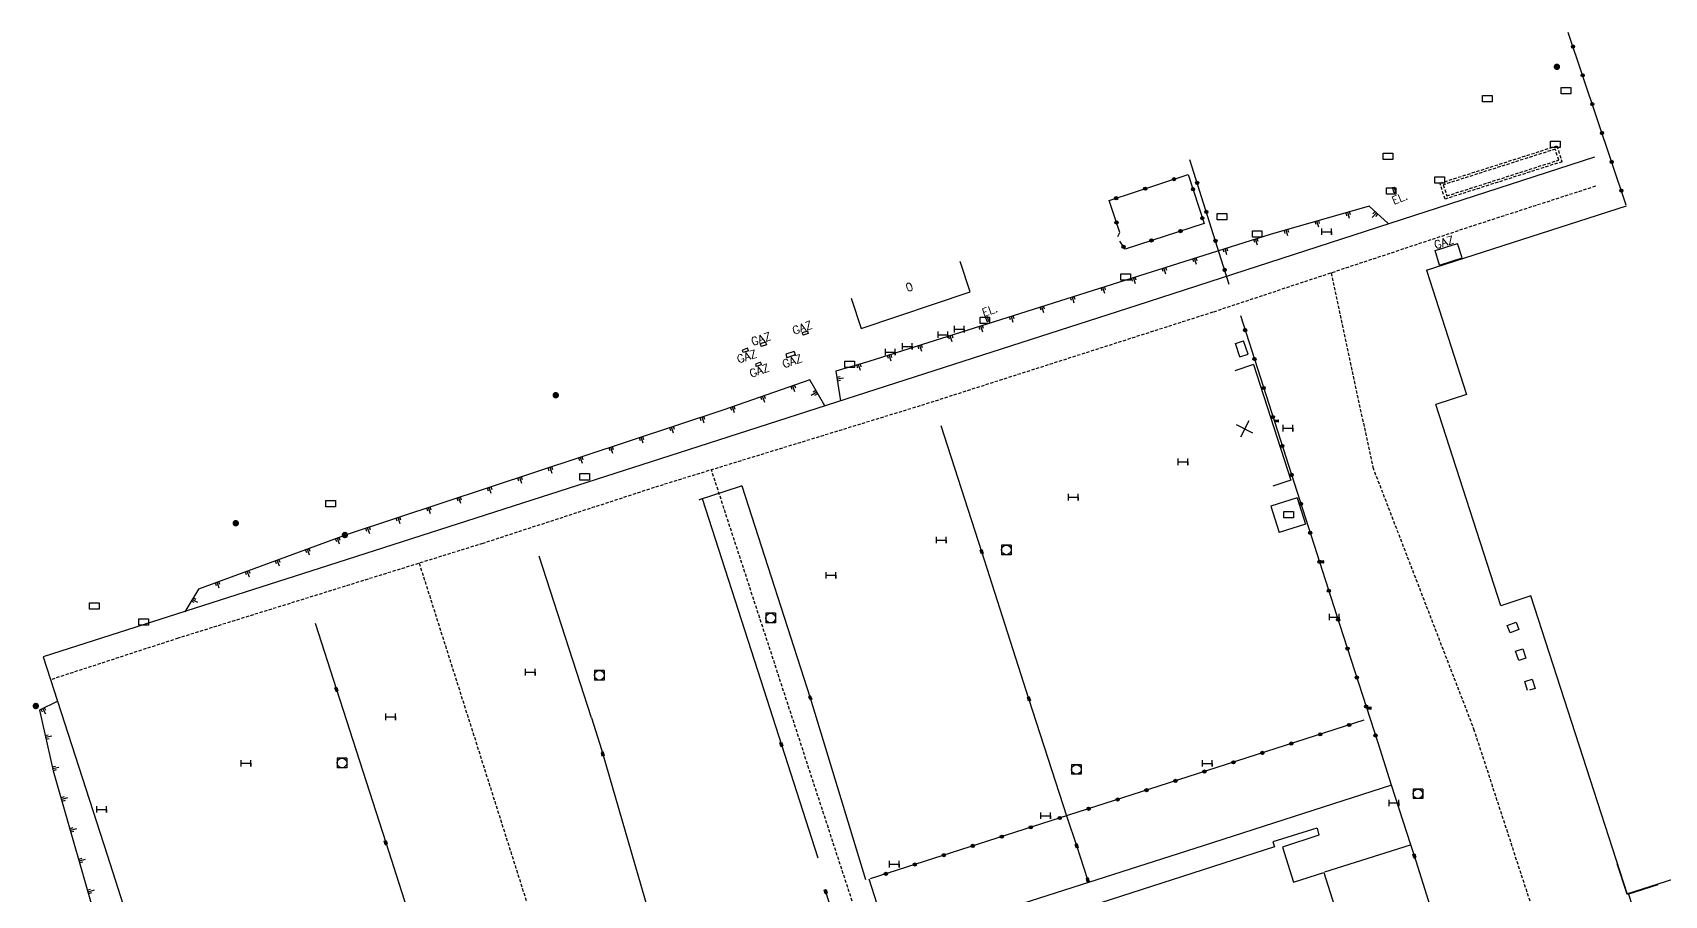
# Model space of a CAD drawing. Header units: millimetres. Extents: x 132000 to 133000, y 130999 to 132002.
# Drawn here: x 132240.2 to 132495, y 131410.5 to 131545.2 of the extents above; entities that cross this region are included whole.
import ezdxf
from ezdxf.enums import TextEntityAlignment as Align

# ---------------------------------------------------------------- set-up
doc = ezdxf.new("R2010")
doc.units = ezdxf.units.MM
doc.linetypes.add('DASHED', pattern=[0.75, 0.5, -0.25])
doc.layers.get('0').update_dxf_attribs({"linetype": 'CONTINUOUS'})
for name, color, linetype in [('W0001', 6, 'DASHED'), ('W0008', 7, 'CONTINUOUS'), ('W0100', 7, 'CONTINUOUS'), ('W0105', 7, 'CONTINUOUS'), ('W0112', 1, 'DASHED'), ('W0211', 2, 'CONTINUOUS'), ('W0322', 7, 'CONTINUOUS'), ('W0400', 7, 'CONTINUOUS'), ('W0420', 7, 'CONTINUOUS'), ('W0984', 7, 'CONTINUOUS'), ('W0991', 7, 'CONTINUOUS'), ('W1471', 7, 'CONTINUOUS'), ('W1473', 7, 'CONTINUOUS'), ('W1474', 7, 'CONTINUOUS')]:
    doc.layers.add(name, color=color, linetype=linetype)
doc.styles.get("Standard").update_dxf_attribs({"font": 'romans.shx', "width": 0.85})

# ---------------------------------------------------------------- blocks, each defined once
blk = doc.blocks.new('t322o')
at = {"color": 0, "linetype": 'Continuous'}
for radius in [0.25, 0.15]:
    blk.add_circle((0, 0), radius, dxfattribs=at)
blk = doc.blocks.new('t211o')
at = {"color": 0, "linetype": 'Continuous'}
for p, q in [((-0.29, 0.5), (-0.29, 0)), ((0, 1), (0, 0)), ((0.29, 0.5), (0.29, 0))]:
    blk.add_line(p, q, dxfattribs=at)
blk = doc.blocks.new('T400')
for p, q in [((-0.15, 0.3), (0.15, 0.3)), ((-0.15, -0.25), (-0.15, 0.3)), ((-0.15, 0.15), (0.15, 0.15)), ((-0.15, 0), (0.15, 0)), ((0.15, 0.3), (0.15, -0.25)), ((-0.15, -0.15), (0.15, -0.15)), ((-0.15, -0.25), (-0.15, -0.3)), ((-0.15, -0.3), (0.15, -0.3)), ((0.15, -0.3), (0.15, -0.25))]:
    blk.add_line(p, q)
blk = doc.blocks.new('T420')
for p, q in [((0.75, 0.75), (-0.75, 0.75)), ((-0.75, 0.75), (-0.75, -0.75)), ((0.75, 0.75), (0.75, -0.75)), ((0.75, -0.75), (-0.75, -0.75))]:
    blk.add_line(p, q)
blk.add_ellipse((0, 0), major_axis=(-0.53, 0.53), ratio=1, start_param=3.926991, end_param=10.210176)
blk = doc.blocks.new('T1471')
at = {"color": 0, "linetype": 'Continuous', "flags": 128}
blk.add_lwpolyline([(-0.75, -0.5), (-0.75, 0.5), (0.75, 0.5), (0.75, -0.5), (-0.75, -0.5)], dxfattribs=at)
blk = doc.blocks.new('t991o')
at = {"color": 0, "linetype": 'Continuous'}
for p, q in [((-1, 1), (1, -1)), ((-1, -1), (1, 1))]:
    blk.add_line(p, q, dxfattribs=at)
blk = doc.blocks.new('T1473')
at = {"color": 0, "linetype": 'Continuous', "const_width": 0.5, "flags": 128}
blk.add_lwpolyline([(-0.25, 0, 1), (0.25, 0, 1)], format="xyb", close=True, dxfattribs=at)
blk = doc.blocks.new('T1474')
at = {"color": 0, "linetype": 'Continuous', "flags": 128}
for points in [[(-0.75, -0.5), (-0.75, 0.5)], [(-0.75, 0), (0.75, 0)], [(0.75, 0), (0.75, -0.5), (0.75, 0.5)]]:
    blk.add_lwpolyline(points, dxfattribs=at)

msp = doc.modelspace()

# ---------------------------------------------------------------- linework, layer by layer
at = {"layer": 'W0001'}
for points in [[(132484.22, 131521.2), (132465.62, 131515.19), (132424.47, 131501.53), (132378.76, 131486.91), (132338.64, 131474.6), (132310.45, 131465.42), (132262.88, 131450.62), (132242.97, 131444.13)], [(132442.95, 131507.66), (132449.45, 131477.32), (132465.2, 131436.47), (132476.27, 131402.53), (132484.48, 131379.46), (132492.32, 131354.06)], [(132393.67, 131330.25), (132375.29, 131387.45), (132368.39, 131408.86), (132346.17, 131476.91)], [(132300.54, 131462.33), (132328.08, 131375.48), (132341.23, 131334.97), (132351.44, 131311.57)]]:
    msp.add_lwpolyline(points, dxfattribs=at)
at = {"layer": 'W0008'}
for p, q in [((132327.43, 131438.21), (132319.28, 131463.42)), ((132353.38, 131445.61), (132362.78, 131416.34)), ((132327.43, 131438.21), (132329.03, 131433.22)), ((132441.98, 131414.13), (132455.36, 131418.38))]:
    msp.add_line(p, q, dxfattribs=at)
for points in [[(132484.06, 131525.75), (132412.63, 131502.57), (132374.93, 131490.45), (132341.16, 131479.6), (132286.38, 131461.97), (132241.81, 131447.71), (132251.81, 131416.78), (132258.96, 131394.53), (132267.9, 131366.76), (132275.57, 131369.09), (132276.06, 131367.39), (132268.46, 131365.17), (132271.76, 131354.98), (132282.83, 131320.85), (132293.9, 131287.02), (132300.78, 131289), (132343.96, 131302.95), (132379.36, 131314.24), (132377.85, 131318.92)], [(132405.04, 131412.48), (132404.94, 131412.88), (132403.22, 131418.19), (132401.74, 131422.68), (132395.75, 131441.16), (132388.38, 131464.11), (132382.06, 131483.8)], [(132350.92, 131474.41), (132350.48, 131474.24), (132344.25, 131472.26), (132344.73, 131472.43), (132353.37, 131445.61)], [(132350.92, 131474.41), (132361.61, 131441.31), (132370.21, 131412.93)], [(132284.31, 131452.96), (132287.62, 131442.61), (132295.31, 131418.71), (132302.67, 131395.77), (132310.07, 131372.73), (132317.5, 131349.82), (132324.92, 131326.89), (132331.67, 131306.14), (132331.77, 131305.78)], [(132329.03, 131433.22), (132329.2, 131432.54), (132336.17, 131408.48), (132343.86, 131384.58), (132349.29, 131370.07), (132365.57, 131317.05), (132365.7, 131316.64)], [(132458.7, 131408.02), (132455.95, 131416.63), (132455.37, 131418.37), (132452.39, 131427.68), (132450.28, 131434.31)], [(132452.39, 131427.68), (132438.62, 131423.26), (132422.95, 131418.21), (132405.04, 131412.47), (132378.22, 131403.89)], [(132489.4, 131410.65), (132492.18, 131401.95), (132492.53, 131401.01), (132493.53, 131399.45), (132495.2, 131398.19), (132497.01, 131397.55), (132499.4, 131397.67), (132501.38, 131398.3), (132505.51, 131399.67), (132511.19, 131401.54), (132512.33, 131402), (132513.95, 131403.44), (132514.89, 131405.22), (132515.15, 131406.83), (132514.81, 131408.31), (132511.77, 131417.81)], [(132370.73, 131413.03), (132372.76, 131406.71)], [(132389.92, 131330.33), (132388.77, 131331.98), (132387.25, 131333.23), (132385.45, 131333.91), (132383.5, 131334.04), (132381.94, 131333.74), (132377.28, 131332.21), (132377.02, 131333.03), (132373.42, 131344.27), (132368.22, 131360.46), (132367.99, 131361.28), (132373.35, 131363), (132374.76, 131363.54), (132376.07, 131364.39), (132376.92, 131365.46), (132377.53, 131366.98), (132377.56, 131368.49), (132377.36, 131369.67), (132374, 131379.95), (132371.04, 131389.15), (132364.02, 131411.04), (132363.92, 131411.38)]]:
    msp.add_lwpolyline(points, dxfattribs=at)
at = {"layer": 'W0100'}
for p, q in [((132452.51, 131521), (132452.79, 131521.08)), ((132452.78, 131520.18), (132452.51, 131521)), ((132457.83, 131508.11), (132489.05, 131518.15)), ((132463.42, 131510.01), (132462.69, 131512.29)), ((132459.89, 131508.89), (132463.42, 131510.01)), ((132457.83, 131508.11), (132464.1, 131488.67)), ((132388.98, 131500.79), (132389.24, 131500.89)), ((132389.22, 131500.1), (132388.98, 131500.79)), ((132361.17, 131498.6), (132360.36, 131498.33)), ((132360.36, 131498.33), (132360.48, 131497.94)), ((132351.82, 131495.9), (132351, 131495.63)), ((132351.94, 131495.52), (132351.82, 131495.9)), ((132354.64, 131496.85), (132353.8, 131496.58)), ((132353.8, 131496.58), (132353.94, 131496.17)), ((132353.83, 131493.72), (132353.04, 131493.44)), ((132353.04, 131493.44), (132353.16, 131493.05)), ((132359.07, 131495.42), (132357.77, 131494.98)), ((132357.77, 131494.98), (132357.94, 131494.42)), ((132427.97, 131492.44), (132430.86, 131493.43)), ((132464.1, 131488.67), (132459.31, 131487.13)), ((132435.33, 131417.97), (132437.06, 131412.52)), ((132437.06, 131412.52), (132441.79, 131414.03)), ((132493.97, 131412.11), (132489.21, 131410.59))]:
    msp.add_line(p, q, dxfattribs=at)
for points in [[(132452.78, 131520.18), (132453.06, 131520.27), (132452.79, 131521.08)], [(132459.89, 131508.89), (132459.17, 131511.17), (132462.69, 131512.29)], [(132367.99, 131503.73), (132369.58, 131498.99), (132386.6, 131504.71), (132385.01, 131509.45)], [(132389.22, 131500.1), (132389.48, 131500.2), (132389.24, 131500.89)], [(132361.17, 131498.6), (132361.29, 131498.21), (132360.48, 131497.94)], [(132351.94, 131495.52), (132351.12, 131495.25), (132351, 131495.63)], [(132354.64, 131496.85), (132354.77, 131496.44), (132353.94, 131496.17)], [(132353.83, 131493.72), (132353.96, 131493.33), (132353.16, 131493.05)], [(132359.07, 131495.42), (132359.25, 131494.86), (132357.94, 131494.42)], [(132430.81, 131493.35), (132436.67, 131475.29), (132433.82, 131474.35)], [(132489.21, 131410.59), (132474.16, 131457.23), (132469.46, 131455.68), (132459.31, 131487.13)], [(132440.74, 131420.97), (132433.86, 131418.83), (132434.09, 131418.03), (132386.15, 131402.59), (132385.86, 131403.38), (132379.03, 131401.21)], [(132440.76, 131420.97), (132441.05, 131419.86), (132435.33, 131417.97)], [(132441.79, 131414.03), (132445.09, 131403.69), (132440.38, 131402.17)]]:
    msp.add_lwpolyline(points, dxfattribs=at)
at = {"layer": 'W0100', "flags": 128}
msp.add_lwpolyline([(132487.59, 131415.45), (132489.12, 131410.69), (132533.3, 131424.83), (132537.89, 131410.48), (132554.14, 131415.69), (132554.59, 131414.28), (132560.61, 131416.19), (132560.12, 131417.7), (132586.44, 131426.11), (132591.2, 131427.62), (132586.57, 131442.19), (132626.1, 131454.76), (132624.58, 131459.52)], dxfattribs=at)
at = {"layer": 'W0105'}
for p, q in [((132429.97, 131494.98), (132429.26, 131497.07)), ((132428.71, 131494.57), (132429.97, 131494.98)), ((132437.65, 131472.56), (132438.92, 131468.44)), ((132438.92, 131468.44), (132434.82, 131467.11)), ((132471.85, 131453.12), (132472.25, 131451.96)), ((132472.89, 131448.96), (132473.34, 131447.52))]:
    msp.add_line(p, q, dxfattribs=at)
for points in [[(132428.71, 131494.57), (132428, 131496.66), (132429.26, 131497.07)], [(132437.65, 131472.56), (132433.55, 131471.23), (132434.82, 131467.11)], [(132472.25, 131451.96), (132470.89, 131451.49), (132470.45, 131452.62), (132471.85, 131453.12)], [(132473.34, 131447.52), (132472.26, 131447.16), (132471.76, 131448.59), (132472.89, 131448.96)], [(132473.64, 131442.45), (132473.22, 131443.87), (132474.36, 131444.22), (132474.8, 131442.77), (132473.93, 131442.49)]]:
    msp.add_lwpolyline(points, dxfattribs=at)
at = {"layer": 'W0112'}
for p, q in [((132478.21, 131527.51), (132478.99, 131525.02)), ((132461.01, 131519.7), (132478.49, 131525.29))]:
    msp.add_line(p, q, dxfattribs=at)
for points in [[(132479.01, 131525.04), (132460.75, 131519.2), (132459.94, 131521.69), (132478.21, 131527.51)], [(132478.49, 131525.29), (132477.95, 131527), (132460.45, 131521.43), (132461.01, 131519.7)]]:
    msp.add_lwpolyline(points, dxfattribs=at)
at = {"layer": 'W0211'}
for points in [[(132451.88, 131515.38), (132448.9, 131518.08), (132433.42, 131513.69), (132370.77, 131493.85), (132365.61, 131492.35), (132366.32, 131487.7)], [(132363.87, 131486.92), (132361.55, 131490.98), (132348.1, 131486.27), (132289.46, 131466.87), (132266.06, 131458.3), (132263.92, 131454.73)], [(132244.02, 131440.73), (132241.22, 131439.37), (132243.38, 131429.9), (132255.63, 131387.23), (132278.6, 131319.67), (132291.12, 131281.2)]]:
    msp.add_lwpolyline(points, dxfattribs=at)
at = {"layer": 'W0322'}
for p, q in [((132489.02, 131518.25), (132479.99, 131545.2)), ((132427.04, 131505.88), (132420.89, 131525.32))]:
    msp.add_line(p, q, dxfattribs=at)
for points in [[(132409.63, 131513.36), (132409.97, 131513.96), (132408.29, 131518.96), (132420.63, 131523.04), (132423.11, 131515.41), (132410.77, 131511.4), (132409.93, 131512.64)], [(132428.79, 131501.01), (132444.27, 131452.8), (132450.25, 131434.32)], [(132448.04, 131437.81), (132417.5, 131427.97), (132370.95, 131413.05)]]:
    msp.add_lwpolyline(points, dxfattribs=at)

# ---------------------------------------------------------------- block references
at = {"layer": 'W0211'}
for p, rotation in [((132445.55, 131517.13), 195.8020634804217), ((132450.03, 131517.06), 137.8654200090131), ((132435.93, 131514.4), 195.8020634804217), ((132440.74, 131515.77), 195.8020634804217), ((132426.38, 131511.46), 197.5735734165735), ((132431.14, 131512.97), 197.5735734165735), ((132416.84, 131508.44), 197.5735734165735), ((132421.61, 131509.95), 197.5735734165735), ((132412.08, 131506.93), 197.5735734165735), ((132402.54, 131503.91), 197.5735734165735), ((132407.31, 131505.42), 197.5735734165735), ((132393.01, 131500.89), 197.5735734165735), ((132397.77, 131502.4), 197.5735734165735), ((132388.24, 131499.38), 197.5735734165735), ((132378.71, 131496.36), 197.5735734165735), ((132383.48, 131497.87), 197.5735734165735), ((132369.16, 131493.38), 196.2003231015857), ((132373.94, 131494.86), 197.5735734165735), ((132365.81, 131491.07), 278.6794862461816), ((132354.17, 131488.4), 199.2996155945854), ((132358.89, 131490.05), 199.2996155945854), ((132362.63, 131489.09), 119.761593323877), ((132349.45, 131486.74), 199.2996155945854), ((132339.96, 131483.58), 198.3072110989292), ((132344.71, 131485.15), 198.3072110989292), ((132330.47, 131480.44), 198.3072110989292), ((132335.21, 131482.01), 198.3072110989292), ((132325.72, 131478.87), 198.3072110989292), ((132316.23, 131475.73), 198.3072110989292), ((132320.97, 131477.3), 198.3072110989292), ((132306.73, 131472.59), 198.3072110989292), ((132311.48, 131474.16), 198.3072110989292), ((132301.99, 131471.02), 198.3072110989292), ((132292.49, 131467.87), 198.3072110989292), ((132297.24, 131469.45), 198.3072110989292), ((132287.76, 131466.25), 200.1061520292242), ((132278.37, 131462.81), 200.1061520292242), ((132283.07, 131464.53), 200.1061520292242), ((132273.68, 131461.09), 200.1061520292242), ((132268.98, 131459.38), 200.1061520292242), ((132265.09, 131456.69), 239.1329273130191), ((132241.77, 131439.64), 205.8572339481979), ((132242.19, 131435.1), 282.8492519217202), ((132243.31, 131430.22), 282.8492519217202), ((132244.67, 131425.41), 286.0197921121363), ((132246.05, 131420.6), 286.0197921121363), ((132247.43, 131415.8), 286.0197921121363), ((132248.81, 131410.99), 286.0197921121363)]:
    msp.add_blockref('t211o', p, dxfattribs=dict(at, rotation=rotation))
at = {"layer": 'W0322'}
for p, rotation in [((132480.71, 131543.02), 108.5369532968991), ((132482.23, 131538.52), 108.5369532968991), ((132483.74, 131534.02), 108.5369532968991), ((132485.25, 131529.51), 108.5369532968991), ((132486.76, 131525.01), 108.5369532968991), ((132413.9, 131520.82), 18.28164656601858), ((132418.41, 131522.31), 18.28164656601858), ((132421.38, 131520.74), 287.9992517211797), ((132422.03, 131521.73), 107.5357719416397), ((132409.39, 131519.33), 18.28164656601858), ((132488.27, 131520.51), 108.5369532968991), ((132409.43, 131515.56), 108.6031003088454), ((132422.84, 131516.22), 287.9992517211797), ((132423.46, 131517.2), 107.5357719416397), ((132419.41, 131514.2), 197.9896350057546), ((132410.53, 131511.74), 123.9972359213888), ((132414.89, 131512.74), 197.9896350057546), ((132424.89, 131512.67), 107.5357719416397), ((132426.32, 131508.14), 107.5357719416397), ((132429.51, 131498.74), 287.8066240497076), ((132430.97, 131494.22), 287.8066240497076), ((132432.42, 131489.7), 287.8066240497076), ((132433.87, 131485.18), 287.8066240497076), ((132435.33, 131480.65), 287.8066240497076), ((132436.78, 131476.13), 287.8066240497076), ((132438.23, 131471.61), 287.8066240497076), ((132439.68, 131467.09), 287.8066240497076), ((132441.14, 131462.56), 287.8066240497076), ((132442.59, 131458.04), 287.8066240497076), ((132444.04, 131453.52), 287.8066240497076), ((132445.5, 131449), 287.9164815847102), ((132446.96, 131444.48), 287.9164815847102), ((132448.42, 131439.96), 287.9164815847102), ((132445.78, 131437.08), 197.8629044123857), ((132436.73, 131434.17), 197.8629044123857), ((132441.26, 131435.62), 197.8629044123857), ((132449.88, 131435.44), 287.9164815847102), ((132432.21, 131432.71), 197.8629044123857), ((132423.17, 131429.8), 197.8629044123857), ((132427.69, 131431.25), 197.8629044123857), ((132414.13, 131426.89), 197.7782752599283), ((132418.65, 131428.34), 197.8629044123857), ((132405.08, 131423.99), 197.7782752599283), ((132409.61, 131425.44), 197.7782752599283), ((132400.56, 131422.54), 197.7782752599283), ((132391.51, 131419.64), 197.7782752599283), ((132396.04, 131421.09), 197.7782752599283), ((132382.47, 131416.74), 197.7782752599283), ((132386.99, 131418.19), 197.7782752599283), ((132373.42, 131413.83), 197.7782752599283), ((132377.94, 131415.29), 197.7782752599283)]:
    msp.add_blockref('t322o', p, dxfattribs=dict(at, rotation=rotation))
at = {"layer": 'W0400'}
for p, rotation in [((132434.45, 131484.54), 90), ((132388.38, 131464.11), 197.8057803887733), ((132441.52, 131462.55), 90), ((132287.62, 131442.61), 17.72790025486448), ((132361.61, 131441.31), 200.4674537422704), ((132395.75, 131441.16), 197.975374760825), ((132448.9, 131439.68), 90), ((132357.08, 131434.07), 17.81531468555098), ((132329.2, 131432.54), 193.9638981444129), ((132295.31, 131418.71), 17.84332791498023), ((132403.22, 131418.19), 197.9304881236022), ((132455.95, 131416.63), 17.75869857689612), ((132404.94, 131412.88), 194.1809343745091), ((132364.02, 131411.04), 17.78983239899437)]:
    msp.add_blockref('T400', p, dxfattribs=dict(at, rotation=rotation))
at = {"layer": 'W0420'}
for p in [(132392.23, 131464.42), (132355.43, 131453.77), (132328.67, 131444.84), (132288.47, 131431.15), (132403.17, 131430.12), (132456.5, 131426.32)]:
    msp.add_blockref('T420', p, dxfattribs=at)
at = {"layer": 'W0991', "rotation": 198.4148685468986}
msp.add_blockref('t991o', (132429.44, 131483.29), dxfattribs=at)
at = {"layer": 'W1471'}
for p in [(132479.63, 131536.12), (132467.36, 131534.87), (132451.82, 131525.88), (132477.98, 131527.77), (132452.32, 131520.46), (132459.9, 131522.2), (132425.92, 131516.45), (132431.4, 131513.75), (132410.86, 131507.05), (132388.87, 131500.25), (132367.75, 131493.39), (132326.38, 131475.83), (132286.73, 131471.64), (132436.33, 131469.92), (132249.81, 131455.64), (132257.49, 131453.16)]:
    msp.add_blockref('T1471', p, dxfattribs=at)
at = {"layer": 'W1473'}
for p in [(132478.21, 131539.86), (132321.86, 131488.57), (132271.89, 131468.58), (132288.93, 131466.74), (132240.67, 131440.04)]:
    msp.add_blockref('T1473', p, dxfattribs=at)
at = {"layer": 'W1474'}
for p in [(132442.26, 131514.1), (132382.35, 131498.02), (132384.88, 131498.89), (132374.12, 131495.32), (132376.75, 131496.19), (132436.21, 131483.43), (132419.8, 131478.17), (132402.68, 131472.65), (132382.09, 131465.95), (132364.86, 131460.46), (132443.45, 131453.92), (132317.89, 131445.32), (132296.07, 131438.35), (132273.51, 131431.1), (132423.62, 131431.08), (132250.95, 131423.89), (132452.76, 131424.89), (132398.39, 131422.9), (132374.73, 131415.34)]:
    msp.add_blockref('T1474', p, dxfattribs=at)

# ---------------------------------------------------------------- texts
at = {"layer": 'W0984'}
for s, rotation, p in [('EL.', 21.3025, (132453.66, 131519.36)), ('GAZ', 17.6864, (132460.58, 131512.46)), ('0', 18.7192, (132377.07, 131505.47)), ('EL.', 19.2253, (132389.65, 131501.82)), ('GAZ', 18.0979, (132353.92, 131497.37)), ('GAZ', 18.7192, (132360.36, 131499.12)), ('GAZ', 18.0979, (132351.71, 131494.63)), ('GAZ', 19.4261, (132353.66, 131492.42)), ('GAZ', 18.8733, (132358.79, 131493.9))]:
    msp.add_text(s, height=1.25, rotation=rotation, dxfattribs=at).set_placement(p, align=Align.MIDDLE)

doc.saveas('drawing.dxf')
